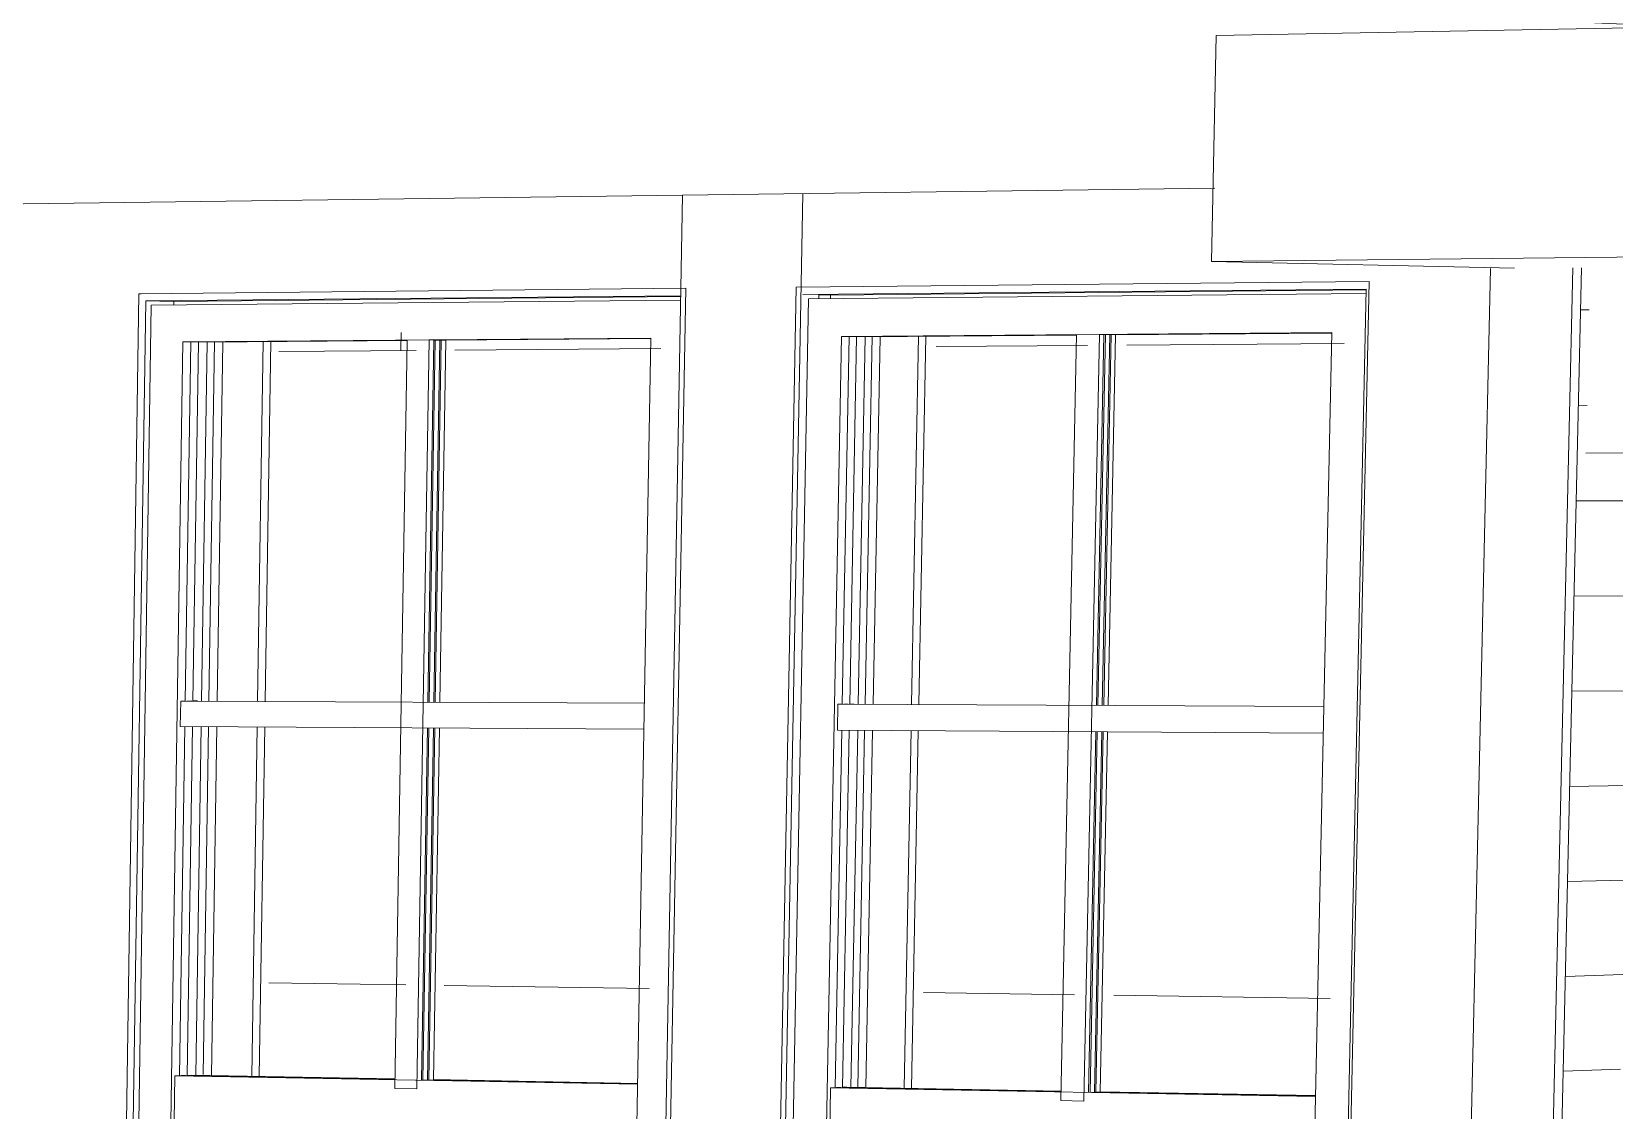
# Model space of a CAD drawing. Header units: inches. Extents: x 205 to 211, y -138 to -29.
# Drawn here: x 207.2758 to 207.3667, y -137.5815 to -137.5195 of the extents above; entities that cross this region are included whole.
import ezdxf

# ---------------------------------------------------------------- set-up
doc = ezdxf.new("R2010")
doc.units = ezdxf.units.IN
doc.header["$MEASUREMENT"] = 0
for name, color, linetype, lineweight in [('A-GLAZ', 151, 'Continuous', 13), ('A-ROOF', 132, 'Continuous', 13), ('A-WALL', 113, 'Continuous', 13), ('A-WALL-PATT', 111, 'Continuous', 13), ('I-WALL', 2, 'Continuous', 13), ('Q-CASE', 31, 'Continuous', 9)]:
    doc.layers.add(name, color=color, linetype=linetype, lineweight=lineweight)

# ---------------------------------------------------------------- blocks, each defined once
blk = doc.blocks.new('FP_62-Looking SouthWest')
at = {"layer": 'A-WALL-PATT', "lineweight": 9}
for p, q in [((-71.835147, -137.48027), (-71.829856, -137.480754)), ((-71.835273, -137.485816), (-71.832743, -137.486029)), ((-71.8354, -137.491356), (-71.83287, -137.49155)), ((-71.835526, -137.49689), (-71.832997, -137.497066)), ((-71.835652, -137.502419), (-71.833124, -137.502576)), ((-71.835777, -137.507941), (-71.833251, -137.508081)), ((-71.835903, -137.513458), (-71.833377, -137.51358)), ((-71.836028, -137.51897), (-71.833504, -137.519073)), ((-71.836404, -137.53547), (-71.835907, -137.53548)), ((-71.836529, -137.540959), (-71.836032, -137.540965)), ((-71.836654, -137.546442), (-71.833352, -137.546459)), ((-71.836779, -137.55192), (-71.833478, -137.551913)), ((-71.836904, -137.557392), (-71.833604, -137.557362)), ((-71.837028, -137.562859), (-71.83373, -137.562805)), ((-71.837152, -137.568319), (-71.833855, -137.568242)), ((-71.837277, -137.573775), (-71.83398, -137.573674)), ((-71.837401, -137.579224), (-71.834106, -137.5791)), ((-71.837525, -137.584668), (-71.834231, -137.584521)), ((-71.837649, -137.590107), (-71.834356, -137.589936)), ((-71.837772, -137.59554), (-71.834481, -137.595346)), ((-71.837896, -137.600967), (-71.834606, -137.600751)), ((-71.83802, -137.606389), (-71.83473, -137.606149)), ((-71.838143, -137.611805), (-71.834855, -137.611543)), ((-71.838266, -137.617216), (-71.834979, -137.616931)), ((-71.838389, -137.622622), (-71.835103, -137.622313))]:
    blk.add_line(p, q, dxfattribs=at)

msp = doc.modelspace()

# ---------------------------------------------------------------- linework, layer by layer
at = {"layer": 'A-GLAZ', "lineweight": 9}
for p, q in [((207.320071, -137.528803), (207.318263, -137.626068)), ((207.311408, -137.625752), (207.313145, -137.528894)), ((207.359586, -137.533099), (207.357474, -137.627879)), ((207.281918, -137.53455), (207.313337, -137.53424)), ((207.313337, -137.53424), (207.311692, -137.625765)), ((207.317977, -137.626055), (207.319682, -137.534178)), ((207.319682, -137.534178), (207.352613, -137.533853)), ((207.352613, -137.533853), (207.350586, -137.627561)), ((207.280569, -137.624328), (207.281918, -137.53455)), ((207.280957, -137.624328), (207.282304, -137.534959)), ((207.282049, -137.534552), (207.281918, -137.53455)), ((207.282304, -137.534959), (207.313043, -137.534664)), ((207.282304, -137.534959), (207.283919, -137.534988)), ((207.313039, -137.534919), (207.282623, -137.535206)), ((207.283919, -137.534988), (207.283916, -137.535189)), ((207.313049, -137.534709), (207.283919, -137.534988)), ((207.320394, -137.53485), (207.318695, -137.626041)), ((207.320076, -137.534596), (207.352445, -137.534286)), ((207.352442, -137.534547), (207.320394, -137.53485)), ((207.320985, -137.534841), (207.32099, -137.534584)), ((207.320989, -137.534614), (207.321655, -137.534627)), ((207.321655, -137.534627), (207.321652, -137.534833)), ((207.352454, -137.534332), (207.321655, -137.534627)), ((207.352445, -137.534286), (207.350429, -137.627536)), ((207.282623, -137.535206), (207.281277, -137.624314)), ((207.322289, -137.537007), (207.35048, -137.536779)), ((207.33579, -137.536909), (207.322735, -137.537015)), ((207.33579, -137.536909), (207.322735, -137.537015)), ((207.322735, -137.537015), (207.33579, -137.536909)), ((207.323162, -137.537022), (207.335792, -137.536919)), ((207.324045, -137.536998), (207.323644, -137.558128)), ((207.335794, -137.536932), (207.323653, -137.53703)), ((207.326721, -137.536989), (207.326315, -137.558129)), ((207.326315, -137.558129), (207.326721, -137.536989)), ((207.327142, -137.536984), (207.326735, -137.55813)), ((207.350482, -137.53679), (207.33737, -137.536896)), ((207.350482, -137.53679), (207.33737, -137.536896)), ((207.33737, -137.536896), (207.350482, -137.53679)), ((207.337708, -137.536904), (207.337792, -137.536903)), ((207.337793, -137.536903), (207.350485, -137.5368)), ((207.350487, -137.536813), (207.338047, -137.536913)), ((207.35048, -137.536779), (207.348535, -137.627466)), ((207.283109, -137.624399), (207.284439, -137.537314)), ((207.284439, -137.537314), (207.311335, -137.537096)), ((207.284894, -137.537321), (207.284439, -137.537314)), ((207.284894, -137.537321), (207.284578, -137.557956)), ((207.284894, -137.537321), (207.284578, -137.557956)), ((207.284578, -137.557956), (207.284894, -137.537321)), ((207.297335, -137.537221), (207.284894, -137.537321)), ((207.297335, -137.537221), (207.284894, -137.537321)), ((207.284894, -137.537321), (207.297335, -137.537221)), ((207.285331, -137.537328), (207.284894, -137.537321)), ((207.284894, -137.537321), (207.285834, -137.537336)), ((207.285014, -137.557953), (207.285331, -137.537328)), ((207.285331, -137.537328), (207.297337, -137.537231)), ((207.285834, -137.537336), (207.285516, -137.55795)), ((207.297338, -137.537243), (207.285834, -137.537336)), ((207.286254, -137.537305), (207.285935, -137.55795)), ((207.28674, -137.537361), (207.286421, -137.55795)), ((207.289062, -137.537294), (207.288738, -137.557951)), ((207.288738, -137.557951), (207.289062, -137.537294)), ((207.289493, -137.537289), (207.289167, -137.557952)), ((207.311337, -137.537107), (207.298861, -137.537208)), ((207.311337, -137.537107), (207.298861, -137.537208)), ((207.298861, -137.537208), (207.311337, -137.537107)), ((207.299207, -137.537216), (207.299293, -137.537215)), ((207.299294, -137.537215), (207.311339, -137.537117)), ((207.311342, -137.537129), (207.299554, -137.537225)), ((207.311335, -137.537096), (207.30976, -137.625629)), ((207.320613, -137.62613), (207.322289, -137.537007)), ((207.322735, -137.537015), (207.322289, -137.537007)), ((207.322735, -137.537015), (207.322336, -137.558135)), ((207.322735, -137.537015), (207.322336, -137.558135)), ((207.322336, -137.558135), (207.322735, -137.537015)), ((207.323162, -137.537022), (207.322735, -137.537015)), ((207.322735, -137.537015), (207.323653, -137.53703)), ((207.322763, -137.558132), (207.323162, -137.537022)), ((207.323653, -137.53703), (207.323254, -137.558129)), ((207.324505, -137.537056), (207.324105, -137.558128)), ((207.284556, -137.559421), (207.284248, -137.579491)), ((207.284556, -137.559421), (207.284248, -137.579491)), ((207.284248, -137.579491), (207.284556, -137.559421)), ((207.284684, -137.579481), (207.284992, -137.559423)), ((207.285494, -137.559424), (207.285185, -137.579471)), ((207.285912, -137.559424), (207.285603, -137.579417)), ((207.286398, -137.559425), (207.286088, -137.579471)), ((207.288714, -137.559428), (207.288399, -137.579505)), ((207.288399, -137.579505), (207.288714, -137.559428)), ((207.289144, -137.55943), (207.288828, -137.579511)), ((207.322308, -137.559635), (207.321921, -137.580175)), ((207.322308, -137.559635), (207.321921, -137.580175)), ((207.321921, -137.580175), (207.322308, -137.559635)), ((207.322347, -137.580164), (207.322734, -137.559636)), ((207.323225, -137.559637), (207.322837, -137.580154)), ((207.323615, -137.559637), (207.323226, -137.580145)), ((207.324076, -137.559638), (207.323686, -137.580152)), ((207.326286, -137.55964), (207.325891, -137.580184)), ((207.325891, -137.580184), (207.326286, -137.55964)), ((207.326706, -137.559641), (207.32631, -137.58019))]:
    msp.add_line(p, q, dxfattribs=at)
at = {"layer": 'A-GLAZ'}
for p, q in [((207.335788, -137.536903), (207.334905, -137.580913)), ((207.336227, -137.580938), (207.337116, -137.536892)), ((207.33737, -137.536896), (207.336939, -137.558204)), ((207.337024, -137.558204), (207.337455, -137.536897)), ((207.337116, -137.536892), (207.33737, -137.536896)), ((207.337708, -137.536902), (207.337277, -137.558201)), ((207.337361, -137.558201), (207.337792, -137.536903)), ((207.337455, -137.536897), (207.33737, -137.536898)), ((207.337455, -137.536897), (207.337708, -137.536902)), ((207.338045, -137.536907), (207.337614, -137.558197)), ((207.337792, -137.536903), (207.337708, -137.536904)), ((207.337792, -137.536903), (207.338045, -137.536907)), ((207.297334, -137.537214), (207.296626, -137.580207)), ((207.297887, -137.58023), (207.298601, -137.537204)), ((207.298861, -137.537208), (207.298515, -137.558022)), ((207.298601, -137.537204), (207.298861, -137.537208)), ((207.298601, -137.558022), (207.298947, -137.53721)), ((207.299207, -137.537214), (207.29886, -137.558019)), ((207.298947, -137.53721), (207.298861, -137.53721)), ((207.298947, -137.53721), (207.299207, -137.537214)), ((207.298947, -137.558019), (207.299293, -137.537215)), ((207.299553, -137.537219), (207.299206, -137.558016)), ((207.299293, -137.537215), (207.299207, -137.537216)), ((207.299293, -137.537215), (207.299553, -137.537219)), ((207.284317, -137.557955), (207.284294, -137.559421)), ((207.284578, -137.557953), (207.284317, -137.557955)), ((207.310963, -137.558082), (207.284317, -137.557955)), ((207.284926, -137.55795), (207.284665, -137.557952)), ((207.284926, -137.55795), (207.28493, -137.55795)), ((207.285274, -137.557947), (207.285013, -137.557949)), ((207.322081, -137.558134), (207.322053, -137.559634)), ((207.322337, -137.558132), (207.322081, -137.558134)), ((207.35002, -137.558267), (207.322081, -137.558134)), ((207.322677, -137.558129), (207.322422, -137.558131)), ((207.323017, -137.558125), (207.322762, -137.558128)), ((207.284294, -137.559421), (207.310936, -137.559571)), ((207.29849, -137.5595), (207.298154, -137.579744)), ((207.29824, -137.579745), (207.298577, -137.5595)), ((207.298836, -137.559501), (207.298499, -137.579731)), ((207.298585, -137.579733), (207.298922, -137.559501)), ((207.299181, -137.559502), (207.298843, -137.579719)), ((207.322053, -137.559634), (207.349987, -137.559792)), ((207.336909, -137.559717), (207.33649, -137.580439)), ((207.336574, -137.580441), (207.336993, -137.559717)), ((207.337246, -137.559718), (207.336827, -137.580427)), ((207.336911, -137.580428), (207.33733, -137.559718)), ((207.337583, -137.559719), (207.337163, -137.580414)), ((207.283988, -137.579487), (207.283948, -137.582081)), ((207.284249, -137.579478), (207.283988, -137.579487)), ((207.310573, -137.57997), (207.283988, -137.579487)), ((207.284249, -137.579478), (207.296635, -137.579703)), ((207.284596, -137.579466), (207.284335, -137.579475)), ((207.296635, -137.579698), (207.284335, -137.579475)), ((207.284596, -137.579466), (207.296637, -137.579684)), ((207.284944, -137.579454), (207.284683, -137.579463)), ((207.296637, -137.57968), (207.284683, -137.579463)), ((207.284944, -137.579454), (207.296638, -137.579666)), ((207.298154, -137.57973), (207.310575, -137.579956)), ((207.310575, -137.579951), (207.298155, -137.579726)), ((207.310577, -137.579933), (207.298499, -137.579714)), ((207.298499, -137.579718), (207.310577, -137.579937)), ((207.298844, -137.579706), (207.310579, -137.579919)), ((207.296626, -137.580207), (207.297887, -137.58023)), ((207.321666, -137.580171), (207.321616, -137.582826)), ((207.321921, -137.580162), (207.321666, -137.580171)), ((207.349539, -137.580677), (207.321666, -137.580171)), ((207.321921, -137.580162), (207.334917, -137.580397)), ((207.322261, -137.580149), (207.322006, -137.580159)), ((207.334917, -137.580393), (207.322006, -137.580159)), ((207.322261, -137.580149), (207.334919, -137.580379)), ((207.322601, -137.580137), (207.322346, -137.580146)), ((207.334919, -137.580374), (207.322346, -137.580146)), ((207.322601, -137.580137), (207.334921, -137.58036)), ((207.349542, -137.580658), (207.33649, -137.580421)), ((207.33649, -137.580426), (207.349541, -137.580663)), ((207.349544, -137.580639), (207.336827, -137.580409)), ((207.336827, -137.580413), (207.349543, -137.580644)), ((207.337163, -137.580401), (207.349546, -137.580625)), ((207.334905, -137.580913), (207.336227, -137.580938))]:
    msp.add_line(p, q, dxfattribs=at)
at = {"layer": 'A-ROOF'}
for p, q in [((207.579725, -137.515371), (207.343832, -137.51971)), ((207.343832, -137.51971), (207.343562, -137.532701)), ((207.343562, -137.532701), (207.515655, -137.530878)), ((207.343562, -137.532701), (207.360969, -137.53309))]:
    msp.add_line(p, q, dxfattribs=at)
at = {"layer": 'A-WALL'}
for p, q in [((207.181874, -137.530618), (207.343746, -137.528494)), ((207.362162, -137.628071), (207.364322, -137.533056)), ((207.36482, -137.533067), (207.362657, -137.628021)), ((207.362657, -137.628021), (207.36482, -137.533067))]:
    msp.add_line(p, q, dxfattribs=at)
at = {"layer": 'I-WALL'}
msp.add_line((207.296968, -137.537801), (207.296985, -137.53678), dxfattribs=at)
at = {"layer": 'Q-CASE'}
for p, q in [((207.289961, -137.537876), (207.297852, -137.537815)), ((207.300074, -137.537797), (207.3119, -137.537706)), ((207.327729, -137.537583), (207.336434, -137.537516)), ((207.338695, -137.537498), (207.351177, -137.537402)), ((207.524301, -137.543079), (207.365075, -137.543706)), ((207.29725, -137.57426), (207.289389, -137.574144)), ((207.311244, -137.574467), (207.299463, -137.574292)), ((207.335683, -137.574828), (207.327012, -137.5747)), ((207.350367, -137.575045), (207.337935, -137.574861))]:
    msp.add_line(p, q, dxfattribs=at)

# ---------------------------------------------------------------- block references
at = {"layer": 'A-WALL', "lineweight": 9}
msp.add_blockref('FP_62-Looking SouthWest', (279.20117, 0), dxfattribs=at)

doc.saveas('drawing.dxf')
